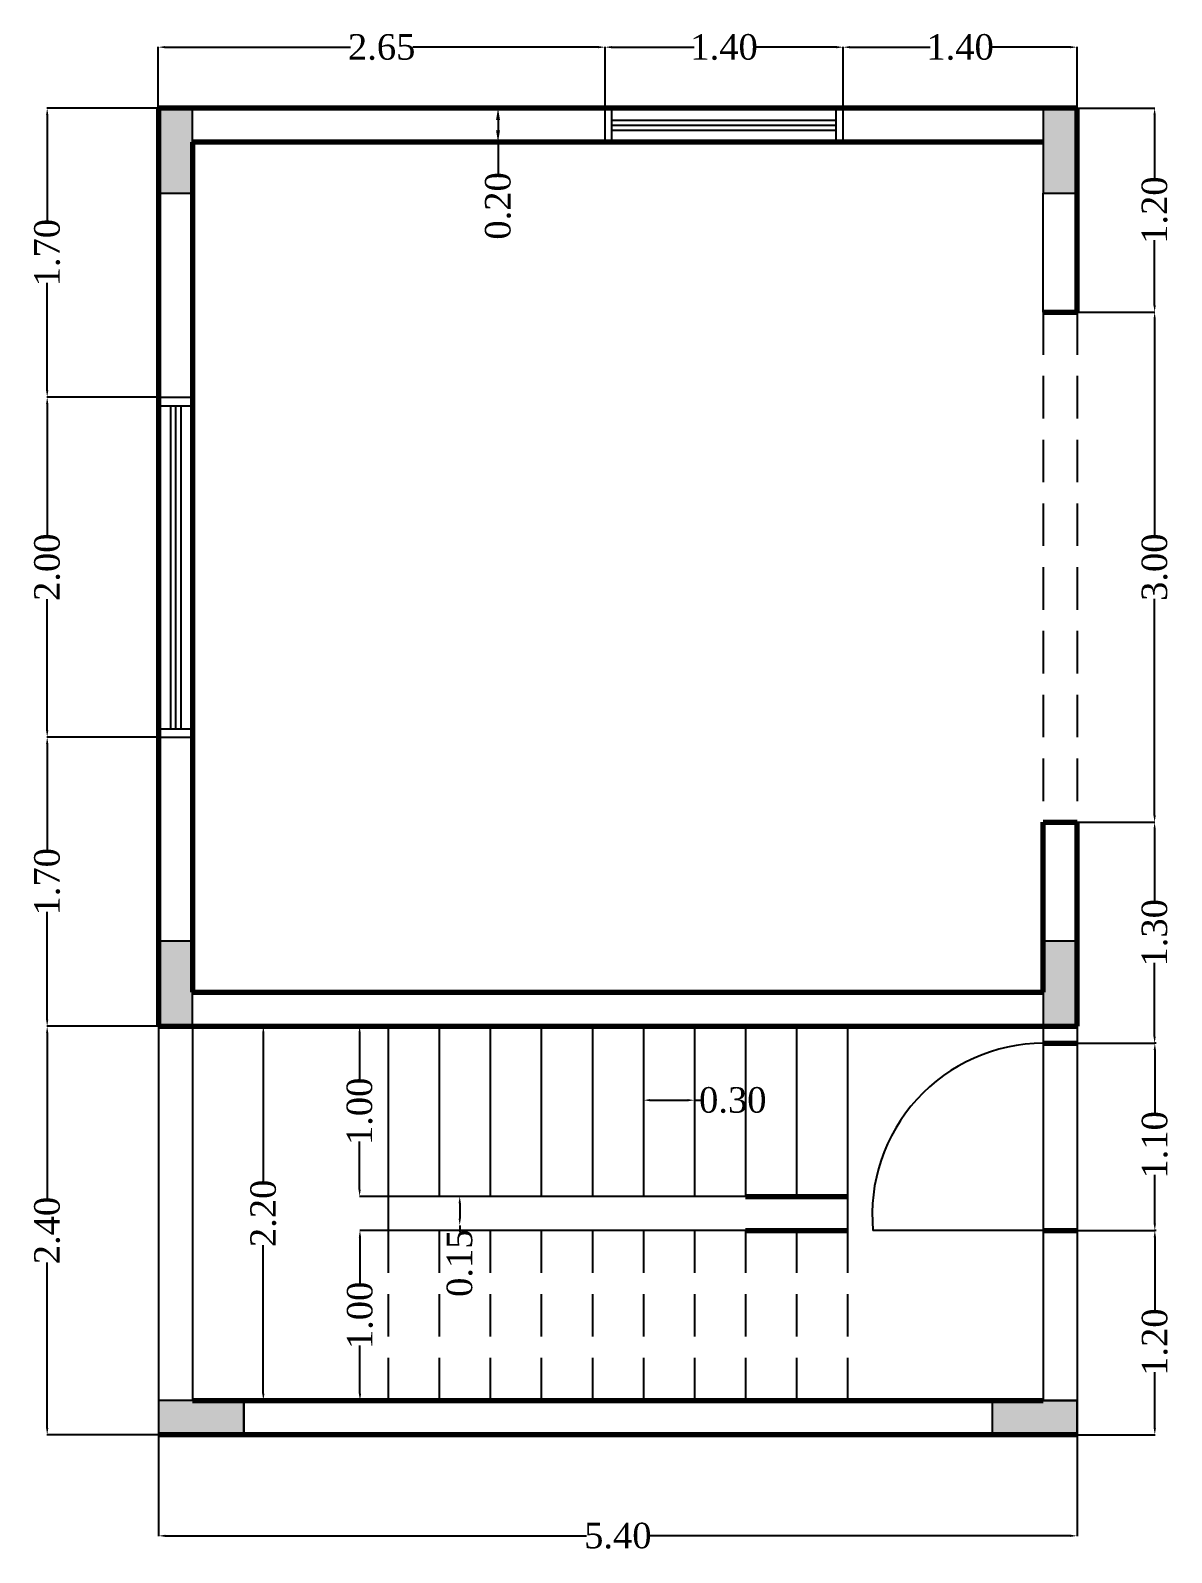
# Model space of a CAD drawing. Extents: x 159757 to 319554, y 183478 to 366995.
# Drawn here: x 159771.04 to 159777.75, y 183490.21 to 183499.16 of the extents above; entities that cross this region are included whole.
import ezdxf

# ---------------------------------------------------------------- set-up
doc = ezdxf.new("R2010")
doc.units = 0
doc.header["$MEASUREMENT"] = 0
doc.header["$PDSIZE"] = 2
doc.linetypes.add('HIDDEN', pattern=[0.375, 0.25, -0.125])
doc.layers.add('DIM6', color=180, linetype='Continuous')
doc.layers.add('LINE-NUSS', color=255, linetype='Continuous', lineweight=70)
doc.styles.add('ATT', font='TXT')
doc.styles.get("Standard").update_dxf_attribs({"font": 'times.ttf', "height": 0.15})
doc.dimstyles.new('Copy of dss', dxfattribs={"dimtxt": 0.18, "dimasz": 0.07, "dimexe": 0.18, "dimexo": 0.0625, "dimgap": 0.09, "dimtad": 0, "dimtoh": 1, "dimrnd": 0.05, "dimzin": 0, "dimdsep": 46, "dimtxsty": 'ATT', "dimcen": 0.09, "dimse1": 1, "dimse2": 1, "dimclrd": 8, "dimclrt": 2, "dimadec": 0, "dimazin": 0, "dimtfac": 1, "dimtofl": 0, "dimtmove": 0, "dimatfit": 3, "dimfxl": 0.18, "dimtolj": 1, "dimtzin": 0, "dimarcsym": 0})

# ---------------------------------------------------------------- blocks, each defined once
blk = doc.blocks.new('*D78')
at = {"layer": 'DEFPOINTS', "color": 0, "linetype": 'Continuous', "transparency": 16777216}
for p in [(159773.7883, 183498.7073), (159773.9144, 183498.7073), (159773.9144, 183498.5073)]:
    blk.add_point(p, dxfattribs=at)
at = {"layer": 'DIM6', "color": 0, "linetype": 'Continuous', "lineweight": -2, "transparency": 16777216}
for p, q in [((159773.9124, 183498.7073), (159773.7868, 183498.7073)), ((159773.9124, 183498.5073), (159773.7868, 183498.5073))]:
    blk.add_line(p, q, dxfattribs=at)
at = {"layer": 'DIM6', "color": 7, "linetype": 'Continuous', "lineweight": -2, "transparency": 16777216}
for p, q in [((159773.7883, 183498.6373), (159773.7883, 183498.5773)), ((159773.7883, 183498.5073), (159773.7883, 183498.3179))]:
    blk.add_line(p, q, dxfattribs=at)
at = {"layer": 'DIM6', "color": 7, "linetype": 'Continuous', "transparency": 16777216}
for points in [[(159773.7766, 183498.6373), (159773.7999, 183498.6373), (159773.7883, 183498.7073)], [(159773.7766, 183498.5773), (159773.7999, 183498.5773), (159773.7883, 183498.5073)]]:
    blk.add_solid(points, dxfattribs=at)
at = {"layer": 'DIM6', "color": 7, "linetype": 'Continuous', "transparency": 16777216, "insert": (159773.7883, 183498.132), "char_height": 0.15, "attachment_point": 5, "rotation": 90}
blk.add_mtext('\\A1;0.20', dxfattribs=at)
blk = doc.blocks.new('*D87')
at = {"layer": 'DEFPOINTS', "color": 0, "linetype": 'Continuous', "transparency": 16777216}
for p in [(159771.7928, 183490.9073), (159777.1928, 183490.9073), (159777.1928, 183490.311)]:
    blk.add_point(p, dxfattribs=at)
at = {"layer": 'DIM6', "color": 0, "linetype": 'Continuous', "lineweight": -2, "transparency": 16777216}
for p, q in [((159771.7928, 183490.9053), (159771.7928, 183490.3095)), ((159777.1928, 183490.9053), (159777.1928, 183490.3095))]:
    blk.add_line(p, q, dxfattribs=at)
at = {"layer": 'DIM6', "color": 7, "linetype": 'Continuous', "lineweight": -2, "transparency": 16777216}
for p, q in [((159771.8328, 183490.311), (159774.3082, 183490.311)), ((159777.1528, 183490.311), (159774.6773, 183490.311))]:
    blk.add_line(p, q, dxfattribs=at)
at = {"layer": 'DIM6', "color": 7, "linetype": 'Continuous', "transparency": 16777216}
for points in [[(159771.8328, 183490.3177), (159771.8328, 183490.3043), (159771.7928, 183490.311)], [(159777.1528, 183490.3177), (159777.1528, 183490.3043), (159777.1928, 183490.311)]]:
    blk.add_solid(points, dxfattribs=at)
at = {"layer": 'DIM6', "color": 7, "linetype": 'Continuous', "transparency": 16777216, "insert": (159774.4928, 183490.311), "char_height": 0.15, "attachment_point": 5}
blk.add_mtext('\\A1;5.40', dxfattribs=at)
blk = doc.blocks.new('*D88')
at = {"layer": 'DEFPOINTS', "color": 0, "linetype": 'Continuous', "transparency": 16777216}
for p in [(159771.1374, 183493.3073), (159771.7928, 183493.3073), (159771.7928, 183490.9053)]:
    blk.add_point(p, dxfattribs=at)
at = {"layer": 'DIM6', "color": 0, "linetype": 'Continuous', "lineweight": -2, "transparency": 16777216}
for p, q in [((159771.7908, 183493.3073), (159771.1359, 183493.3073)), ((159771.7908, 183490.9053), (159771.1359, 183490.9053))]:
    blk.add_line(p, q, dxfattribs=at)
at = {"layer": 'DIM6', "color": 7, "linetype": 'Continuous', "lineweight": -2, "transparency": 16777216}
for p, q in [((159771.1374, 183493.2673), (159771.1374, 183492.2937)), ((159771.1374, 183490.9453), (159771.1374, 183491.9188))]:
    blk.add_line(p, q, dxfattribs=at)
at = {"layer": 'DIM6', "color": 7, "linetype": 'Continuous', "transparency": 16777216}
for points in [[(159771.1308, 183493.2673), (159771.1441, 183493.2673), (159771.1374, 183493.3073)], [(159771.1308, 183490.9453), (159771.1441, 183490.9453), (159771.1374, 183490.9053)]]:
    blk.add_solid(points, dxfattribs=at)
at = {"layer": 'DIM6', "color": 7, "linetype": 'Continuous', "transparency": 16777216, "insert": (159771.1374, 183492.1063), "char_height": 0.15, "attachment_point": 5, "rotation": 90}
blk.add_mtext('\\A1;2.40', dxfattribs=at)
blk = doc.blocks.new('*D89')
at = {"layer": 'DEFPOINTS', "color": 0, "linetype": 'Continuous', "transparency": 16777216}
for p in [(159771.1374, 183495.0073), (159771.7928, 183495.0073), (159771.7928, 183493.3073)]:
    blk.add_point(p, dxfattribs=at)
at = {"layer": 'DIM6', "color": 0, "linetype": 'Continuous', "lineweight": -2, "transparency": 16777216}
for p, q in [((159771.7908, 183495.0073), (159771.1359, 183495.0073)), ((159771.7908, 183493.3073), (159771.1359, 183493.3073))]:
    blk.add_line(p, q, dxfattribs=at)
at = {"layer": 'DIM6', "color": 7, "linetype": 'Continuous', "lineweight": -2, "transparency": 16777216}
for p, q in [((159771.1374, 183494.9673), (159771.1374, 183494.3341)), ((159771.1374, 183493.3473), (159771.1374, 183493.9804))]:
    blk.add_line(p, q, dxfattribs=at)
at = {"layer": 'DIM6', "color": 7, "linetype": 'Continuous', "transparency": 16777216}
for points in [[(159771.1308, 183494.9673), (159771.1441, 183494.9673), (159771.1374, 183495.0073)], [(159771.1308, 183493.3473), (159771.1441, 183493.3473), (159771.1374, 183493.3073)]]:
    blk.add_solid(points, dxfattribs=at)
at = {"layer": 'DIM6', "color": 7, "linetype": 'Continuous', "transparency": 16777216, "insert": (159771.1374, 183494.1573), "char_height": 0.15, "attachment_point": 5, "rotation": 90}
blk.add_mtext('\\A1;1.70', dxfattribs=at)
blk = doc.blocks.new('*D90')
at = {"layer": 'DEFPOINTS', "color": 0, "linetype": 'Continuous', "transparency": 16777216}
for p in [(159771.1374, 183497.0073), (159771.7928, 183497.0073), (159771.7928, 183495.0073)]:
    blk.add_point(p, dxfattribs=at)
at = {"layer": 'DIM6', "color": 0, "linetype": 'Continuous', "lineweight": -2, "transparency": 16777216}
for p, q in [((159771.7908, 183497.0073), (159771.1359, 183497.0073)), ((159771.7908, 183495.0073), (159771.1359, 183495.0073))]:
    blk.add_line(p, q, dxfattribs=at)
at = {"layer": 'DIM6', "color": 7, "linetype": 'Continuous', "lineweight": -2, "transparency": 16777216}
for p, q in [((159771.1374, 183496.9673), (159771.1374, 183496.1947)), ((159771.1374, 183495.0473), (159771.1374, 183495.8198))]:
    blk.add_line(p, q, dxfattribs=at)
at = {"layer": 'DIM6', "color": 7, "linetype": 'Continuous', "transparency": 16777216}
for points in [[(159771.1308, 183496.9673), (159771.1441, 183496.9673), (159771.1374, 183497.0073)], [(159771.1308, 183495.0473), (159771.1441, 183495.0473), (159771.1374, 183495.0073)]]:
    blk.add_solid(points, dxfattribs=at)
at = {"layer": 'DIM6', "color": 7, "linetype": 'Continuous', "transparency": 16777216, "insert": (159771.1374, 183496.0073), "char_height": 0.15, "attachment_point": 5, "rotation": 90}
blk.add_mtext('\\A1;2.00', dxfattribs=at)
blk = doc.blocks.new('*D91')
at = {"layer": 'DEFPOINTS', "color": 0, "linetype": 'Continuous', "transparency": 16777216}
for p in [(159771.1374, 183498.7073), (159771.7928, 183498.7073), (159771.7928, 183497.0073)]:
    blk.add_point(p, dxfattribs=at)
at = {"layer": 'DIM6', "color": 0, "linetype": 'Continuous', "lineweight": -2, "transparency": 16777216}
for p, q in [((159771.7908, 183498.7073), (159771.1359, 183498.7073)), ((159771.7908, 183497.0073), (159771.1359, 183497.0073))]:
    blk.add_line(p, q, dxfattribs=at)
at = {"layer": 'DIM6', "color": 7, "linetype": 'Continuous', "lineweight": -2, "transparency": 16777216}
for p, q in [((159771.1374, 183498.6673), (159771.1374, 183498.0341)), ((159771.1374, 183497.0473), (159771.1374, 183497.6804))]:
    blk.add_line(p, q, dxfattribs=at)
at = {"layer": 'DIM6', "color": 7, "linetype": 'Continuous', "transparency": 16777216}
for points in [[(159771.1308, 183498.6673), (159771.1441, 183498.6673), (159771.1374, 183498.7073)], [(159771.1308, 183497.0473), (159771.1441, 183497.0473), (159771.1374, 183497.0073)]]:
    blk.add_solid(points, dxfattribs=at)
at = {"layer": 'DIM6', "color": 7, "linetype": 'Continuous', "transparency": 16777216, "insert": (159771.1374, 183497.8573), "char_height": 0.15, "attachment_point": 5, "rotation": 90}
blk.add_mtext('\\A1;1.70', dxfattribs=at)
blk = doc.blocks.new('*D92')
at = {"layer": 'DEFPOINTS', "color": 0, "linetype": 'Continuous', "transparency": 16777216}
for p in [(159774.4174, 183499.0656), (159771.7908, 183498.7073), (159774.4174, 183498.7073)]:
    blk.add_point(p, dxfattribs=at)
at = {"layer": 'DIM6', "color": 0, "linetype": 'Continuous', "lineweight": -2, "transparency": 16777216}
for p, q in [((159771.7908, 183498.7093), (159771.7908, 183499.0671)), ((159774.4174, 183498.7093), (159774.4174, 183499.0671))]:
    blk.add_line(p, q, dxfattribs=at)
at = {"layer": 'DIM6', "color": 7, "linetype": 'Continuous', "lineweight": -2, "transparency": 16777216}
for p, q in [((159771.8308, 183499.0656), (159772.92, 183499.0656)), ((159774.3774, 183499.0656), (159773.2882, 183499.0656))]:
    blk.add_line(p, q, dxfattribs=at)
at = {"layer": 'DIM6', "color": 7, "linetype": 'Continuous', "transparency": 16777216}
for points in [[(159771.8308, 183499.0723), (159771.8308, 183499.059), (159771.7908, 183499.0656)], [(159774.3774, 183499.0723), (159774.3774, 183499.059), (159774.4174, 183499.0656)]]:
    blk.add_solid(points, dxfattribs=at)
at = {"layer": 'DIM6', "color": 7, "linetype": 'Continuous', "transparency": 16777216, "insert": (159773.1041, 183499.0656), "char_height": 0.15, "attachment_point": 5}
blk.add_mtext('\\A1;2.65', dxfattribs=at)
blk = doc.blocks.new('*D93')
at = {"layer": 'DEFPOINTS', "color": 0, "linetype": 'Continuous', "transparency": 16777216}
for p in [(159775.8174, 183499.0656), (159774.4174, 183498.7073), (159775.8174, 183498.7073)]:
    blk.add_point(p, dxfattribs=at)
at = {"layer": 'DIM6', "color": 0, "linetype": 'Continuous', "lineweight": -2, "transparency": 16777216}
for p, q in [((159774.4174, 183498.7093), (159774.4174, 183499.0671)), ((159775.8174, 183498.7093), (159775.8174, 183499.0671))]:
    blk.add_line(p, q, dxfattribs=at)
at = {"layer": 'DIM6', "color": 7, "linetype": 'Continuous', "lineweight": -2, "transparency": 16777216}
for p, q in [((159774.4574, 183499.0656), (159774.9406, 183499.0656)), ((159775.7774, 183499.0656), (159775.2943, 183499.0656))]:
    blk.add_line(p, q, dxfattribs=at)
at = {"layer": 'DIM6', "color": 7, "linetype": 'Continuous', "transparency": 16777216}
for points in [[(159774.4574, 183499.0723), (159774.4574, 183499.059), (159774.4174, 183499.0656)], [(159775.7774, 183499.0723), (159775.7774, 183499.059), (159775.8174, 183499.0656)]]:
    blk.add_solid(points, dxfattribs=at)
at = {"layer": 'DIM6', "color": 7, "linetype": 'Continuous', "transparency": 16777216, "insert": (159775.1174, 183499.0656), "char_height": 0.15, "attachment_point": 5}
blk.add_mtext('\\A1;1.40', dxfattribs=at)
blk = doc.blocks.new('*D94')
at = {"layer": 'DEFPOINTS', "color": 0, "linetype": 'Continuous', "transparency": 16777216}
for p in [(159777.1928, 183499.0656), (159775.8174, 183498.7073), (159777.1928, 183498.7073)]:
    blk.add_point(p, dxfattribs=at)
at = {"layer": 'DIM6', "color": 0, "linetype": 'Continuous', "lineweight": -2, "transparency": 16777216}
for p, q in [((159775.8174, 183498.7093), (159775.8174, 183499.0671)), ((159777.1928, 183498.7093), (159777.1928, 183499.0671))]:
    blk.add_line(p, q, dxfattribs=at)
at = {"layer": 'DIM6', "color": 7, "linetype": 'Continuous', "lineweight": -2, "transparency": 16777216}
for p, q in [((159775.8574, 183499.0656), (159776.3282, 183499.0656)), ((159777.1528, 183499.0656), (159776.682, 183499.0656))]:
    blk.add_line(p, q, dxfattribs=at)
at = {"layer": 'DIM6', "color": 7, "linetype": 'Continuous', "transparency": 16777216}
for points in [[(159775.8574, 183499.0723), (159775.8574, 183499.059), (159775.8174, 183499.0656)], [(159777.1528, 183499.0723), (159777.1528, 183499.059), (159777.1928, 183499.0656)]]:
    blk.add_solid(points, dxfattribs=at)
at = {"layer": 'DIM6', "color": 7, "linetype": 'Continuous', "transparency": 16777216, "insert": (159776.5051, 183499.0656), "char_height": 0.15, "attachment_point": 5}
blk.add_mtext('\\A1;1.40', dxfattribs=at)
blk = doc.blocks.new('*D95')
at = {"layer": 'DEFPOINTS', "color": 0, "linetype": 'Continuous', "transparency": 16777216}
for p in [(159777.1928, 183498.7073), (159777.1928, 183497.5073), (159777.6489, 183497.5073)]:
    blk.add_point(p, dxfattribs=at)
at = {"layer": 'DIM6', "color": 0, "linetype": 'Continuous', "lineweight": -2, "transparency": 16777216}
for p, q in [((159777.1948, 183498.7073), (159777.6504, 183498.7073)), ((159777.1948, 183497.5073), (159777.6504, 183497.5073))]:
    blk.add_line(p, q, dxfattribs=at)
at = {"layer": 'DIM6', "color": 7, "linetype": 'Continuous', "lineweight": -2, "transparency": 16777216}
for p, q in [((159777.6489, 183498.6673), (159777.6489, 183498.2841)), ((159777.6489, 183497.5473), (159777.6489, 183497.9304))]:
    blk.add_line(p, q, dxfattribs=at)
at = {"layer": 'DIM6', "color": 7, "linetype": 'Continuous', "transparency": 16777216}
for points in [[(159777.6422, 183498.6673), (159777.6556, 183498.6673), (159777.6489, 183498.7073)], [(159777.6422, 183497.5473), (159777.6556, 183497.5473), (159777.6489, 183497.5073)]]:
    blk.add_solid(points, dxfattribs=at)
at = {"layer": 'DIM6', "color": 7, "linetype": 'Continuous', "transparency": 16777216, "insert": (159777.6489, 183498.1073), "char_height": 0.15, "attachment_point": 5, "rotation": 90}
blk.add_mtext('\\A1;1.20', dxfattribs=at)
blk = doc.blocks.new('*D96')
at = {"layer": 'DEFPOINTS', "color": 0, "linetype": 'Continuous', "transparency": 16777216}
for p in [(159777.1928, 183497.5073), (159777.1928, 183494.5073), (159777.6489, 183494.5073)]:
    blk.add_point(p, dxfattribs=at)
at = {"layer": 'DIM6', "color": 0, "linetype": 'Continuous', "lineweight": -2, "transparency": 16777216}
for p, q in [((159777.1948, 183497.5073), (159777.6504, 183497.5073)), ((159777.1948, 183494.5073), (159777.6504, 183494.5073))]:
    blk.add_line(p, q, dxfattribs=at)
at = {"layer": 'DIM6', "color": 7, "linetype": 'Continuous', "lineweight": -2, "transparency": 16777216}
for p, q in [((159777.6489, 183497.4673), (159777.6489, 183496.1926)), ((159777.6489, 183494.5473), (159777.6489, 183495.8219))]:
    blk.add_line(p, q, dxfattribs=at)
at = {"layer": 'DIM6', "color": 7, "linetype": 'Continuous', "transparency": 16777216}
for points in [[(159777.6422, 183497.4673), (159777.6556, 183497.4673), (159777.6489, 183497.5073)], [(159777.6422, 183494.5473), (159777.6556, 183494.5473), (159777.6489, 183494.5073)]]:
    blk.add_solid(points, dxfattribs=at)
at = {"layer": 'DIM6', "color": 7, "linetype": 'Continuous', "transparency": 16777216, "insert": (159777.6489, 183496.0073), "char_height": 0.15, "attachment_point": 5, "rotation": 90}
blk.add_mtext('\\A1;3.00', dxfattribs=at)
blk = doc.blocks.new('*D97')
at = {"layer": 'DEFPOINTS', "color": 0, "linetype": 'Continuous', "transparency": 16777216}
for p in [(159777.1928, 183494.5073), (159777.1928, 183493.2073), (159777.6489, 183493.2073)]:
    blk.add_point(p, dxfattribs=at)
at = {"layer": 'DIM6', "color": 0, "linetype": 'Continuous', "lineweight": -2, "transparency": 16777216}
for p, q in [((159777.1948, 183494.5073), (159777.6504, 183494.5073)), ((159777.1948, 183493.2073), (159777.6504, 183493.2073))]:
    blk.add_line(p, q, dxfattribs=at)
at = {"layer": 'DIM6', "color": 7, "linetype": 'Continuous', "lineweight": -2, "transparency": 16777216}
for p, q in [((159777.6489, 183494.4673), (159777.6489, 183494.0341)), ((159777.6489, 183493.2473), (159777.6489, 183493.6804))]:
    blk.add_line(p, q, dxfattribs=at)
at = {"layer": 'DIM6', "color": 7, "linetype": 'Continuous', "transparency": 16777216}
for points in [[(159777.6422, 183494.4673), (159777.6556, 183494.4673), (159777.6489, 183494.5073)], [(159777.6422, 183493.2473), (159777.6556, 183493.2473), (159777.6489, 183493.2073)]]:
    blk.add_solid(points, dxfattribs=at)
at = {"layer": 'DIM6', "color": 7, "linetype": 'Continuous', "transparency": 16777216, "insert": (159777.6489, 183493.8573), "char_height": 0.15, "attachment_point": 5, "rotation": 90}
blk.add_mtext('\\A1;1.30', dxfattribs=at)
blk = doc.blocks.new('*D108')
at = {"layer": 'DEFPOINTS', "color": 0, "linetype": 'Continuous', "transparency": 16777216}
for p in [(159774.6428, 183492.8729), (159774.9428, 183492.8729), (159774.9428, 183492.8729)]:
    blk.add_point(p, dxfattribs=at)
at = {"layer": 'DIM6', "color": 0, "linetype": 'Continuous', "lineweight": -2, "transparency": 16777216}
for p, q in [((159774.6428, 183492.8749), (159774.6428, 183492.8744)), ((159774.9428, 183492.8749), (159774.9428, 183492.8744))]:
    blk.add_line(p, q, dxfattribs=at)
at = {"layer": 'DIM6', "color": 7, "linetype": 'Continuous', "lineweight": -2, "transparency": 16777216}
for p, q in [((159774.6828, 183492.8729), (159774.9028, 183492.8729)), ((159774.9428, 183492.8729), (159774.9828, 183492.8729))]:
    blk.add_line(p, q, dxfattribs=at)
at = {"layer": 'DIM6', "color": 7, "linetype": 'Continuous', "transparency": 16777216}
for points in [[(159774.6828, 183492.8796), (159774.6828, 183492.8662), (159774.6428, 183492.8729)], [(159774.9028, 183492.8796), (159774.9028, 183492.8662), (159774.9428, 183492.8729)]]:
    blk.add_solid(points, dxfattribs=at)
at = {"layer": 'DIM6', "color": 7, "linetype": 'Continuous', "transparency": 16777216, "insert": (159775.1686, 183492.8729), "char_height": 0.15, "attachment_point": 5}
blk.add_mtext('\\A1;0.30', dxfattribs=at)
blk = doc.blocks.new('*D109')
at = {"layer": 'DEFPOINTS', "color": 0, "linetype": 'Continuous', "transparency": 16777216}
for p in [(159772.9745, 183493.3073), (159773.1428, 183493.3073), (159773.1428, 183492.3073)]:
    blk.add_point(p, dxfattribs=at)
at = {"layer": 'DIM6', "color": 0, "linetype": 'Continuous', "lineweight": -2, "transparency": 16777216}
for p, q in [((159773.1408, 183493.3073), (159772.973, 183493.3073)), ((159773.1408, 183492.3073), (159772.973, 183492.3073))]:
    blk.add_line(p, q, dxfattribs=at)
at = {"layer": 'DIM6', "color": 7, "linetype": 'Continuous', "lineweight": -2, "transparency": 16777216}
for p, q in [((159772.9745, 183493.2673), (159772.9745, 183492.9841)), ((159772.9745, 183492.3473), (159772.9745, 183492.6304))]:
    blk.add_line(p, q, dxfattribs=at)
at = {"layer": 'DIM6', "color": 7, "linetype": 'Continuous', "transparency": 16777216}
for points in [[(159772.9679, 183493.2673), (159772.9812, 183493.2673), (159772.9745, 183493.3073)], [(159772.9679, 183492.3473), (159772.9812, 183492.3473), (159772.9745, 183492.3073)]]:
    blk.add_solid(points, dxfattribs=at)
at = {"layer": 'DIM6', "color": 7, "linetype": 'Continuous', "transparency": 16777216, "insert": (159772.9745, 183492.8073), "char_height": 0.15, "attachment_point": 5, "rotation": 90}
blk.add_mtext('\\A1;1.00', dxfattribs=at)
blk = doc.blocks.new('*D110')
at = {"layer": 'DEFPOINTS', "color": 0, "linetype": 'Continuous', "transparency": 16777216}
for p in [(159772.3061, 183493.3073), (159772.3061, 183491.1073), (159772.4083, 183491.1073)]:
    blk.add_point(p, dxfattribs=at)
at = {"layer": 'DIM6', "color": 0, "linetype": 'Continuous', "lineweight": -2, "transparency": 16777216}
for p, q in [((159772.3081, 183493.3073), (159772.4098, 183493.3073)), ((159772.3081, 183491.1073), (159772.4098, 183491.1073))]:
    blk.add_line(p, q, dxfattribs=at)
at = {"layer": 'DIM6', "color": 7, "linetype": 'Continuous', "lineweight": -2, "transparency": 16777216}
for p, q in [((159772.4083, 183493.2673), (159772.4083, 183492.3947)), ((159772.4083, 183491.1473), (159772.4083, 183492.0198))]:
    blk.add_line(p, q, dxfattribs=at)
at = {"layer": 'DIM6', "color": 7, "linetype": 'Continuous', "transparency": 16777216}
for points in [[(159772.4016, 183493.2673), (159772.4149, 183493.2673), (159772.4083, 183493.3073)], [(159772.4016, 183491.1473), (159772.4149, 183491.1473), (159772.4083, 183491.1073)]]:
    blk.add_solid(points, dxfattribs=at)
at = {"layer": 'DIM6', "color": 7, "linetype": 'Continuous', "transparency": 16777216, "insert": (159772.4083, 183492.2073), "char_height": 0.15, "attachment_point": 5, "rotation": 90}
blk.add_mtext('\\A1;2.20', dxfattribs=at)
blk = doc.blocks.new('*D111')
at = {"layer": 'DEFPOINTS', "color": 0, "linetype": 'Continuous', "transparency": 16777216}
for p in [(159772.9765, 183492.1073), (159773.1428, 183492.1073), (159773.1428, 183491.1073)]:
    blk.add_point(p, dxfattribs=at)
at = {"layer": 'DIM6', "color": 0, "linetype": 'Continuous', "lineweight": -2, "transparency": 16777216}
for p, q in [((159773.1408, 183492.1073), (159772.975, 183492.1073)), ((159773.1408, 183491.1073), (159772.975, 183491.1073))]:
    blk.add_line(p, q, dxfattribs=at)
at = {"layer": 'DIM6', "color": 7, "linetype": 'Continuous', "lineweight": -2, "transparency": 16777216}
for p, q in [((159772.9765, 183492.0673), (159772.9765, 183491.7841)), ((159772.9765, 183491.1473), (159772.9765, 183491.4304))]:
    blk.add_line(p, q, dxfattribs=at)
at = {"layer": 'DIM6', "color": 7, "linetype": 'Continuous', "transparency": 16777216}
for points in [[(159772.9698, 183492.0673), (159772.9832, 183492.0673), (159772.9765, 183492.1073)], [(159772.9698, 183491.1473), (159772.9832, 183491.1473), (159772.9765, 183491.1073)]]:
    blk.add_solid(points, dxfattribs=at)
at = {"layer": 'DIM6', "color": 7, "linetype": 'Continuous', "transparency": 16777216, "insert": (159772.9765, 183491.6073), "char_height": 0.15, "attachment_point": 5, "rotation": 90}
blk.add_mtext('\\A1;1.00', dxfattribs=at)
blk = doc.blocks.new('*D112')
at = {"layer": 'DEFPOINTS', "color": 0, "linetype": 'Continuous', "transparency": 16777216}
for p in [(159773.7428, 183492.3073), (159773.5629, 183492.1368), (159773.5629, 183492.1368)]:
    blk.add_point(p, dxfattribs=at)
at = {"layer": 'DIM6', "color": 0, "linetype": 'Continuous', "lineweight": -2, "transparency": 16777216}
for p, q in [((159773.7408, 183492.3073), (159773.5614, 183492.3073)), ((159773.5609, 183492.1368), (159773.5614, 183492.1368))]:
    blk.add_line(p, q, dxfattribs=at)
at = {"layer": 'DIM6', "color": 7, "linetype": 'Continuous', "lineweight": -2, "transparency": 16777216}
for p, q in [((159773.5629, 183492.2673), (159773.5629, 183492.1768)), ((159773.5629, 183492.1368), (159773.5629, 183492.0968))]:
    blk.add_line(p, q, dxfattribs=at)
at = {"layer": 'DIM6', "color": 7, "linetype": 'Continuous', "transparency": 16777216}
for points in [[(159773.5563, 183492.2673), (159773.5696, 183492.2673), (159773.5629, 183492.3073)], [(159773.5563, 183492.1768), (159773.5696, 183492.1768), (159773.5629, 183492.1368)]]:
    blk.add_solid(points, dxfattribs=at)
at = {"layer": 'DIM6', "color": 7, "linetype": 'Continuous', "transparency": 16777216, "insert": (159773.5629, 183491.9143), "char_height": 0.15, "attachment_point": 5, "rotation": 90}
blk.add_mtext('\\A1;0.15', dxfattribs=at)
blk = doc.blocks.new('*D139')
at = {"layer": 'DEFPOINTS', "color": 0, "linetype": 'Continuous', "transparency": 16777216}
for p in [(159777.1928, 183492.1073), (159777.65, 183492.1073), (159777.1928, 183490.9053)]:
    blk.add_point(p, dxfattribs=at)
at = {"layer": 'DIM6', "color": 0, "linetype": 'Continuous', "lineweight": -2, "transparency": 16777216}
for p, q in [((159777.1948, 183492.1073), (159777.6515, 183492.1073)), ((159777.1948, 183490.9053), (159777.6515, 183490.9053))]:
    blk.add_line(p, q, dxfattribs=at)
at = {"layer": 'DIM6', "color": 7, "linetype": 'Continuous', "lineweight": -2, "transparency": 16777216}
for p, q in [((159777.65, 183492.0673), (159777.65, 183491.6269)), ((159777.65, 183490.9453), (159777.65, 183491.2731))]:
    blk.add_line(p, q, dxfattribs=at)
at = {"layer": 'DIM6', "color": 7, "linetype": 'Continuous', "transparency": 16777216}
for points in [[(159777.6433, 183492.0673), (159777.6567, 183492.0673), (159777.65, 183492.1073)], [(159777.6433, 183490.9453), (159777.6567, 183490.9453), (159777.65, 183490.9053)]]:
    blk.add_solid(points, dxfattribs=at)
at = {"layer": 'DIM6', "color": 7, "linetype": 'Continuous', "transparency": 16777216, "insert": (159777.65, 183491.45), "char_height": 0.15, "attachment_point": 5, "rotation": 90}
blk.add_mtext('\\A1;1.20', dxfattribs=at)
blk = doc.blocks.new('*D140')
at = {"layer": 'DEFPOINTS', "color": 0, "linetype": 'Continuous', "transparency": 16777216}
for p in [(159777.66, 183493.2073), (159777.65, 183492.1073), (159777.66, 183492.1073)]:
    blk.add_point(p, dxfattribs=at)
at = {"layer": 'DIM6', "color": 0, "linetype": 'Continuous', "lineweight": -2, "transparency": 16777216}
for p, q in [((159777.658, 183493.2073), (159777.6485, 183493.2073)), ((159777.658, 183492.1073), (159777.6485, 183492.1073))]:
    blk.add_line(p, q, dxfattribs=at)
at = {"layer": 'DIM6', "color": 7, "linetype": 'Continuous', "lineweight": -2, "transparency": 16777216}
for p, q in [((159777.65, 183493.1673), (159777.65, 183492.7869)), ((159777.65, 183492.1473), (159777.65, 183492.4331))]:
    blk.add_line(p, q, dxfattribs=at)
at = {"layer": 'DIM6', "color": 7, "linetype": 'Continuous', "transparency": 16777216}
for points in [[(159777.6433, 183493.1673), (159777.6567, 183493.1673), (159777.65, 183493.2073)], [(159777.6433, 183492.1473), (159777.6567, 183492.1473), (159777.65, 183492.1073)]]:
    blk.add_solid(points, dxfattribs=at)
at = {"layer": 'DIM6', "color": 7, "linetype": 'Continuous', "transparency": 16777216, "insert": (159777.65, 183492.61), "char_height": 0.15, "attachment_point": 5, "rotation": 90}
blk.add_mtext('\\A1;1.10', dxfattribs=at)

msp = doc.modelspace()

# ---------------------------------------------------------------- hatches: boundary and pattern name
at = {"layer": 'DIM6', "linetype": 'Continuous'}
h = msp.add_hatch(color=7, dxfattribs=at)
h.dxf.hatch_style = 1
h.paths.add_polyline_path([(159771.9928, 183498.7073), (159771.7928, 183498.7073), (159771.7928, 183498.2073), (159771.9928, 183498.2073)])
h.paths.add_polyline_path([(159771.9928, 183493.8073), (159771.7928, 183493.8073), (159771.7928, 183493.3073), (159771.9928, 183493.3073)])
h.paths.add_polyline_path([(159772.2928, 183491.1073), (159771.7928, 183491.1073), (159771.7928, 183490.9073), (159772.2928, 183490.9073)])
h.paths.add_polyline_path([(159777.1928, 183491.1073), (159776.6928, 183491.1073), (159776.6928, 183490.9073), (159777.1928, 183490.9073)])
h.paths.add_polyline_path([(159777.1928, 183493.8073), (159776.9928, 183493.8073), (159776.9928, 183493.3073), (159777.1928, 183493.3073)])
h.paths.add_polyline_path([(159777.1928, 183498.7073), (159776.9928, 183498.7073), (159776.9928, 183498.2073), (159777.1928, 183498.2073)])

# ---------------------------------------------------------------- linework, layer by layer
at = {"layer": 'DIM6', "color": 7, "linetype": 'Continuous'}
for p, q in [((159774.4174, 183498.5073), (159774.4174, 183498.7073)), ((159774.4574, 183498.5073), (159774.4574, 183498.7073)), ((159774.4574, 183498.6373), (159775.7774, 183498.6373)), ((159775.7774, 183498.5073), (159775.7774, 183498.7073)), ((159775.8174, 183498.5073), (159775.8174, 183498.7073)), ((159774.4574, 183498.6073), (159775.7774, 183498.6073)), ((159774.4574, 183498.5773), (159775.7774, 183498.5773)), ((159776.9928, 183497.5073), (159776.9928, 183498.2073)), ((159771.7928, 183497.0073), (159771.9928, 183497.0073)), ((159771.7928, 183496.9573), (159771.9928, 183496.9573)), ((159771.8628, 183496.9573), (159771.8628, 183495.0573)), ((159771.8928, 183496.9573), (159771.8928, 183495.0573)), ((159771.9228, 183496.9573), (159771.9228, 183495.0573)), ((159771.7928, 183495.0573), (159771.9928, 183495.0573)), ((159771.7928, 183495.0073), (159771.9928, 183495.0073)), ((159771.7928, 183493.3073), (159771.7928, 183490.9073)), ((159771.9928, 183493.3073), (159771.9928, 183491.1073)), ((159773.1428, 183493.3073), (159773.1428, 183492.3073)), ((159773.4428, 183493.3073), (159773.4428, 183492.3073)), ((159773.7428, 183493.3073), (159773.7428, 183492.3073)), ((159774.0428, 183493.3073), (159774.0428, 183492.3073)), ((159774.3428, 183493.3073), (159774.3428, 183492.3073)), ((159774.6428, 183493.3073), (159774.6428, 183492.3073)), ((159774.9428, 183493.3073), (159774.9428, 183492.3073)), ((159775.2428, 183493.3073), (159775.2428, 183492.3073)), ((159775.5428, 183493.3073), (159775.5428, 183492.3073)), ((159775.8428, 183493.3073), (159775.8428, 183492.3073)), ((159776.9928, 183493.3073), (159776.9928, 183491.1073)), ((159777.1928, 183493.3073), (159777.1928, 183490.9073)), ((159773.1428, 183492.3073), (159773.1428, 183492.1073)), ((159775.2428, 183492.3073), (159773.1428, 183492.3073)), ((159775.8428, 183492.3073), (159775.8428, 183492.1073)), ((159775.2428, 183492.1073), (159773.1428, 183492.1073)), ((159776.9928, 183492.1073), (159775.9928, 183492.1073)), ((159771.9928, 183491.1073), (159771.7928, 183491.1073)), ((159772.2928, 183491.1073), (159772.2928, 183490.9073)), ((159776.6928, 183491.1073), (159776.6928, 183490.9073)), ((159776.9928, 183491.1073), (159777.1928, 183491.1073))]:
    msp.add_line(p, q, dxfattribs=at)
at = {"layer": 'DIM6', "color": 7, "linetype": 'HIDDEN'}
for p, q in [((159776.9928, 183497.5073), (159776.9928, 183494.5073)), ((159777.1928, 183497.5073), (159777.1928, 183494.5073)), ((159773.1428, 183492.1073), (159773.1428, 183491.1073)), ((159773.4428, 183492.1073), (159773.4428, 183491.1073)), ((159773.7428, 183492.1073), (159773.7428, 183491.1073)), ((159774.0428, 183492.1073), (159774.0428, 183491.1073)), ((159774.3428, 183492.1073), (159774.3428, 183491.1073)), ((159774.6428, 183492.1073), (159774.6428, 183491.1073)), ((159774.9428, 183492.1073), (159774.9428, 183491.1073)), ((159775.2428, 183492.1073), (159775.2428, 183491.1073)), ((159775.5428, 183492.1073), (159775.5428, 183491.1073)), ((159775.8428, 183492.1073), (159775.8428, 183491.1073))]:
    msp.add_line(p, q, dxfattribs=at)
at = {"layer": 'DIM6', "color": 7, "linetype": 'Continuous'}
for points in [[(159771.7928, 183498.2073), (159771.9928, 183498.2073), (159771.9928, 183498.7073), (159771.7928, 183498.7073)], [(159776.9928, 183498.2073), (159777.1928, 183498.2073), (159777.1928, 183498.7073), (159776.9928, 183498.7073)], [(159771.7928, 183493.3073), (159771.9928, 183493.3073), (159771.9928, 183493.8073), (159771.7928, 183493.8073)], [(159776.9928, 183493.3073), (159777.1928, 183493.3073), (159777.1928, 183493.8073), (159776.9928, 183493.8073)], [(159771.7928, 183490.9073), (159772.2928, 183490.9073), (159772.2928, 183491.1073), (159771.7928, 183491.1073)], [(159776.6928, 183490.9073), (159777.1928, 183490.9073), (159777.1928, 183491.1073), (159776.6928, 183491.1073)], [(159776.6928, 183490.9073), (159777.1928, 183490.9073), (159777.1928, 183490.9073), (159776.6928, 183490.9073)]]:
    msp.add_lwpolyline(points, close=True, dxfattribs=at)
msp.add_arc((159776.9958, 183492.2), 1.0073, 90.17178, 185.28084, dxfattribs=at)
at = {"layer": 'LINE-NUSS', "color": 7, "linetype": 'Continuous'}
for p, q in [((159777.1928, 183498.7073), (159771.7928, 183498.7073)), ((159771.7928, 183498.7073), (159771.7928, 183493.3073)), ((159776.9928, 183498.5073), (159771.9928, 183498.5073)), ((159771.9928, 183498.5073), (159771.9928, 183493.5073)), ((159776.9928, 183497.5073), (159777.1928, 183497.5073)), ((159776.9928, 183494.5073), (159777.1928, 183494.5073)), ((159771.9928, 183493.5073), (159776.9928, 183493.5073)), ((159771.7928, 183493.3073), (159777.1928, 183493.3073)), ((159776.9928, 183493.2073), (159777.1928, 183493.2073)), ((159775.2428, 183492.3073), (159775.8428, 183492.3073)), ((159775.2428, 183492.1073), (159775.8428, 183492.1073)), ((159776.9928, 183492.1073), (159777.1928, 183492.1073)), ((159771.9928, 183491.1073), (159776.9928, 183491.1073)), ((159771.7928, 183490.9073), (159777.1928, 183490.9073))]:
    msp.add_line(p, q, dxfattribs=at)
for points in [[(159777.1928, 183497.5073), (159777.1928, 183498.7073)], [(159776.9928, 183493.5073), (159776.9928, 183494.5073)], [(159777.1928, 183493.3073), (159777.1928, 183494.5073)]]:
    msp.add_lwpolyline(points, dxfattribs=at)

# ---------------------------------------------------------------- dimensions: what is measured, and where the dimension line sits
at = {"layer": 'DIM6', "color": 7, "linetype": 'Continuous'}
for base, p1, p2, override, picture, middle in [((159774.4174, 183499.0656), (159771.7908, 183498.7073), (159774.4174, 183498.7073), {"dimtxt": 0.15, "dimasz": 0.04, "dimexe": 0.0015, "dimexo": 0.002, "dimgap": 0, "dimtoh": 0, "dimtxsty": 'Standard', "dimse1": 0, "dimse2": 0, "dimclrd": 7, "dimclrt": 7, "dimfxl": 0}, '*D92', (159773.1041, 183499.0656)), ((159775.8174, 183499.0656), (159774.4174, 183498.7073), (159775.8174, 183498.7073), {"dimtxt": 0.15, "dimasz": 0.04, "dimexe": 0.0015, "dimexo": 0.002, "dimgap": 0, "dimtoh": 0, "dimtxsty": 'Standard', "dimse1": 0, "dimse2": 0, "dimclrd": 7, "dimclrt": 7, "dimtmove": 1, "dimfxl": 0}, '*D93', (159775.1174, 183499.0656)), ((159777.1928, 183499.0656), (159775.8174, 183498.7073), (159777.1928, 183498.7073), {"dimtxt": 0.15, "dimasz": 0.04, "dimexe": 0.0015, "dimexo": 0.002, "dimgap": 0, "dimtoh": 0, "dimtxsty": 'Standard', "dimse1": 0, "dimse2": 0, "dimclrd": 7, "dimclrt": 7, "dimtmove": 1, "dimfxl": 0}, '*D94', (159776.5051, 183499.0656)), ((159774.9428, 183492.8729), (159774.6428, 183492.8729), (159774.9428, 183492.8729), {"dimtxt": 0.15, "dimasz": 0.04, "dimexe": 0.0015, "dimexo": 0.002, "dimgap": 0, "dimtoh": 0, "dimtxsty": 'Standard', "dimse1": 0, "dimse2": 0, "dimclrd": 7, "dimclrt": 7, "dimfxl": 0}, '*D108', (159775.1686, 183492.8729)), ((159777.1928, 183490.311), (159771.7928, 183490.9073), (159777.1928, 183490.9073), {"dimtxt": 0.15, "dimasz": 0.04, "dimexe": 0.0015, "dimexo": 0.002, "dimgap": 0, "dimtoh": 0, "dimtxsty": 'Standard', "dimse1": 0, "dimse2": 0, "dimclrd": 7, "dimclrt": 7, "dimfxl": 0}, '*D87', (159774.4928, 183490.311))]:
    dim = msp.add_linear_dim(base=base, p1=p1, p2=p2, dimstyle='Copy of dss', override=override, dxfattribs=at)
    dim.commit()
    dim.dimension.update_dxf_attribs({"geometry": picture, "text_midpoint": middle})
for base, p1, p2, override, picture, middle in [((159771.1374, 183498.7073), (159771.7928, 183497.0073), (159771.7928, 183498.7073), {"dimtxt": 0.15, "dimasz": 0.04, "dimexe": 0.0015, "dimexo": 0.002, "dimgap": 0, "dimtoh": 0, "dimtxsty": 'Standard', "dimse1": 0, "dimse2": 0, "dimclrd": 7, "dimclrt": 7, "dimtmove": 1, "dimfxl": 0}, '*D91', (159771.1374, 183497.8573)), ((159777.6489, 183497.5073), (159777.1928, 183498.7073), (159777.1928, 183497.5073), {"dimtxt": 0.15, "dimasz": 0.04, "dimexe": 0.0015, "dimexo": 0.002, "dimgap": 0, "dimtoh": 0, "dimtxsty": 'Standard', "dimse1": 0, "dimse2": 0, "dimclrd": 7, "dimclrt": 7, "dimfxl": 0}, '*D95', (159777.6489, 183498.1073)), ((159777.6489, 183494.5073), (159777.1928, 183497.5073), (159777.1928, 183494.5073), {"dimtxt": 0.15, "dimasz": 0.04, "dimexe": 0.0015, "dimexo": 0.002, "dimgap": 0, "dimtoh": 0, "dimtxsty": 'Standard', "dimse1": 0, "dimse2": 0, "dimclrd": 7, "dimclrt": 7, "dimtmove": 1, "dimfxl": 0}, '*D96', (159777.6489, 183496.0073)), ((159771.1374, 183497.0073), (159771.7928, 183495.0073), (159771.7928, 183497.0073), {"dimtxt": 0.15, "dimasz": 0.04, "dimexe": 0.0015, "dimexo": 0.002, "dimgap": 0, "dimtoh": 0, "dimtxsty": 'Standard', "dimse1": 0, "dimse2": 0, "dimclrd": 7, "dimclrt": 7, "dimtmove": 1, "dimfxl": 0}, '*D90', (159771.1374, 183496.0073)), ((159771.1374, 183495.0073), (159771.7928, 183493.3073), (159771.7928, 183495.0073), {"dimtxt": 0.15, "dimasz": 0.04, "dimexe": 0.0015, "dimexo": 0.002, "dimgap": 0, "dimtoh": 0, "dimtxsty": 'Standard', "dimse1": 0, "dimse2": 0, "dimclrd": 7, "dimclrt": 7, "dimtmove": 1, "dimfxl": 0}, '*D89', (159771.1374, 183494.1573)), ((159777.6489, 183493.2073), (159777.1928, 183494.5073), (159777.1928, 183493.2073), {"dimtxt": 0.15, "dimasz": 0.04, "dimexe": 0.0015, "dimexo": 0.002, "dimgap": 0, "dimtoh": 0, "dimtxsty": 'Standard', "dimse1": 0, "dimse2": 0, "dimclrd": 7, "dimclrt": 7, "dimtmove": 1, "dimfxl": 0}, '*D97', (159777.6489, 183493.8573)), ((159771.1374, 183493.3073), (159771.7928, 183490.9053), (159771.7928, 183493.3073), {"dimtxt": 0.15, "dimasz": 0.04, "dimexe": 0.0015, "dimexo": 0.002, "dimgap": 0, "dimtoh": 0, "dimtxsty": 'Standard', "dimse1": 0, "dimse2": 0, "dimclrd": 7, "dimclrt": 7, "dimfxl": 0}, '*D88', (159771.1374, 183492.1063)), ((159772.4083, 183491.1073), (159772.3061, 183493.3073), (159772.3061, 183491.1073), {"dimtxt": 0.15, "dimasz": 0.04, "dimexe": 0.0015, "dimexo": 0.002, "dimgap": 0, "dimtoh": 0, "dimtxsty": 'Standard', "dimse1": 0, "dimse2": 0, "dimclrd": 7, "dimclrt": 7, "dimfxl": 0}, '*D110', (159772.4083, 183492.2073)), ((159772.9745, 183493.3073), (159773.1428, 183492.3073), (159773.1428, 183493.3073), {"dimtxt": 0.15, "dimasz": 0.04, "dimexe": 0.0015, "dimexo": 0.002, "dimgap": 0, "dimtoh": 0, "dimtxsty": 'Standard', "dimse1": 0, "dimse2": 0, "dimclrd": 7, "dimclrt": 7, "dimfxl": 0}, '*D109', (159772.9745, 183492.8073)), ((159773.5629, 183492.1368), (159773.7428, 183492.3073), (159773.5629, 183492.1368), {"dimtxt": 0.15, "dimasz": 0.04, "dimexe": 0.0015, "dimexo": 0.002, "dimgap": 0, "dimtoh": 0, "dimtxsty": 'Standard', "dimse1": 0, "dimse2": 0, "dimclrd": 7, "dimclrt": 7, "dimfxl": 0}, '*D112', (159773.5629, 183491.9143)), ((159772.9765, 183492.1073), (159773.1428, 183491.1073), (159773.1428, 183492.1073), {"dimtxt": 0.15, "dimasz": 0.04, "dimexe": 0.0015, "dimexo": 0.002, "dimgap": 0, "dimtoh": 0, "dimtxsty": 'Standard', "dimse1": 0, "dimse2": 0, "dimclrd": 7, "dimclrt": 7, "dimfxl": 0}, '*D111', (159772.9765, 183491.6073))]:
    dim = msp.add_linear_dim(base=base, p1=p1, p2=p2, angle=90, dimstyle='Copy of dss', override=override, dxfattribs=at)
    dim.commit()
    dim.dimension.update_dxf_attribs({"geometry": picture, "text_midpoint": middle})
for base, p1, p2, override, picture, middle, dimtype in [((159773.7883, 183498.7073), (159773.9144, 183498.5073), (159773.9144, 183498.7073), {"dimtxt": 0.05, "dimexe": 0.0015, "dimexo": 0.002, "dimgap": 0, "dimtoh": 0, "dimtxsty": 'Standard', "dimse1": 0, "dimse2": 0, "dimclrd": 7, "dimclrt": 7, "dimfxl": 0}, '*D78', (159773.7883, 183498.132), 161), ((159777.65, 183492.1073), (159777.66, 183493.2073), (159777.66, 183492.1073), {"dimtxt": 0.15, "dimasz": 0.04, "dimexe": 0.0015, "dimexo": 0.002, "dimgap": 0, "dimtoh": 0, "dimtxsty": 'Standard', "dimse1": 0, "dimse2": 0, "dimclrd": 7, "dimclrt": 7, "dimfxl": 0}, '*D140', (159777.65, 183492.61), 160), ((159777.65, 183492.1073), (159777.1928, 183490.9053), (159777.1928, 183492.1073), {"dimtxt": 0.15, "dimasz": 0.04, "dimexe": 0.0015, "dimexo": 0.002, "dimgap": 0, "dimtoh": 0, "dimtxsty": 'Standard', "dimse1": 0, "dimse2": 0, "dimclrd": 7, "dimclrt": 7, "dimfxl": 0}, '*D139', (159777.65, 183491.45), 160)]:
    dim = msp.add_linear_dim(base=base, p1=p1, p2=p2, angle=90, dimstyle='Copy of dss', override=override, dxfattribs=at)
    dim.commit()
    dim.dimension.update_dxf_attribs({"geometry": picture, "text_midpoint": middle, "dimtype": dimtype})

doc.saveas('drawing.dxf')
